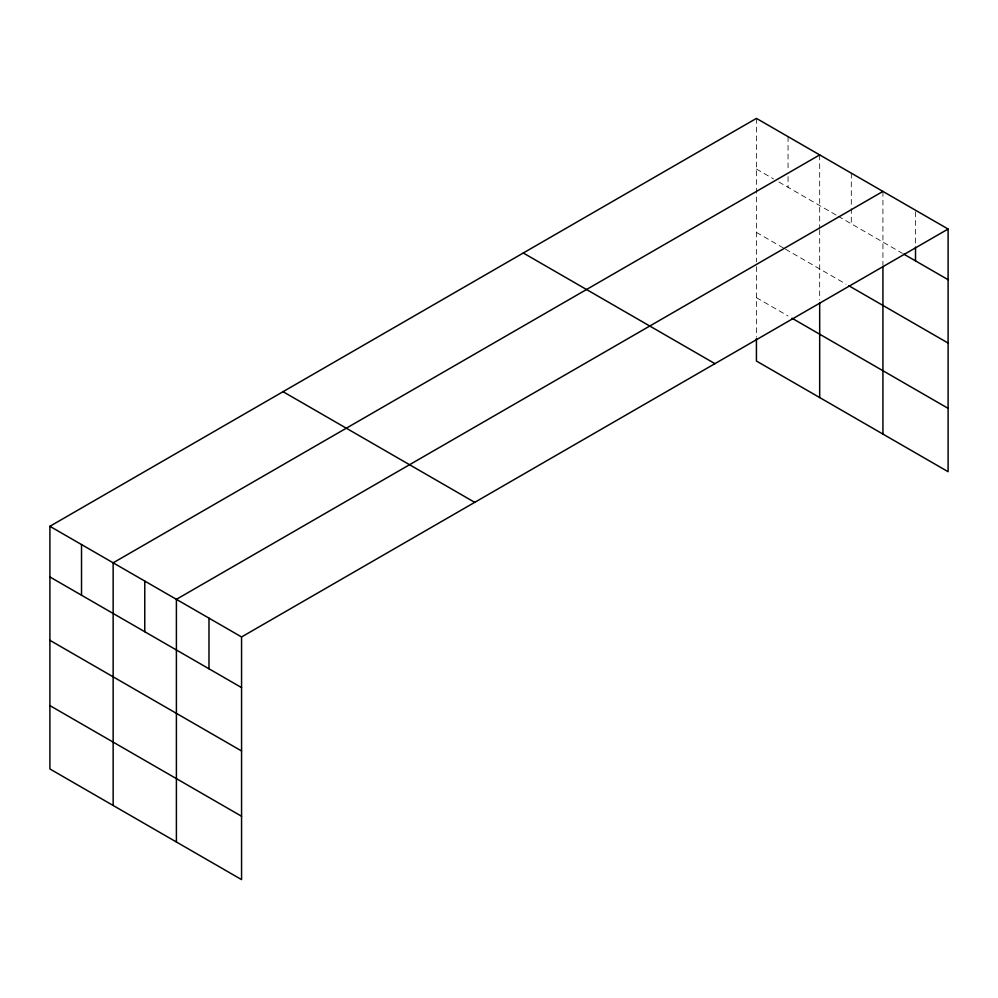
<?xml version="1.0" encoding="UTF-8"?>
<svg xmlns="http://www.w3.org/2000/svg" width="998" height="998" viewBox="0 0 998 998"><rect width="100%" height="100%" fill="white"/><g stroke="black" fill="none" stroke-linecap="round" stroke-linejoin="round"><path stroke-width="0.75" stroke-dasharray="4.99 3.74" d="M756.434 169.049L773.562 178.929M778.839 181.973L836.811 215.456M838.133 216.204L902.479 253.367M756.434 232.409L784.104 248.377M785.426 249.138L846.042 284.131M756.434 297.678L788.058 315.942M915.515 211.763L915.515 245.533M882.931 191.416L882.931 264.707M851.306 173.165L851.306 206.935M851.306 208.47L851.306 223.814M819.682 154.902L819.682 228.193M819.682 229.702L819.682 300.011M788.058 136.639L788.058 170.421M788.058 176.559L788.058 187.3M756.434 118.388L756.434 261.938M756.434 266.603L756.434 336.9"/><path stroke-width="1.5" d="M948.1 229.041L241.566 636.961L241.566 879.612L49.9 768.959L49.9 526.295L756.434 118.388L948.1 229.041L948.1 471.705L756.434 361.039L756.434 338.409M819.682 154.902L113.148 562.822L113.148 805.473M882.931 191.416L176.397 599.336L176.397 841.988M903.789 254.116L948.1 279.702M848.674 285.653L948.1 343.062M792.013 318.225L948.1 408.344M523.276 252.993L714.942 363.659M283.058 391.69L474.724 502.343M49.9 526.295L241.566 636.961M49.9 576.956L241.566 687.61M49.9 640.317L241.566 750.97M49.9 705.598L241.566 816.252M915.515 247.067L915.515 260.89M882.931 266.216L882.931 434.08M819.682 303.118L819.682 397.553M208.981 618.149L208.981 668.797M144.772 581.073L144.772 631.734M81.524 544.559L81.524 595.22"/></g></svg>
